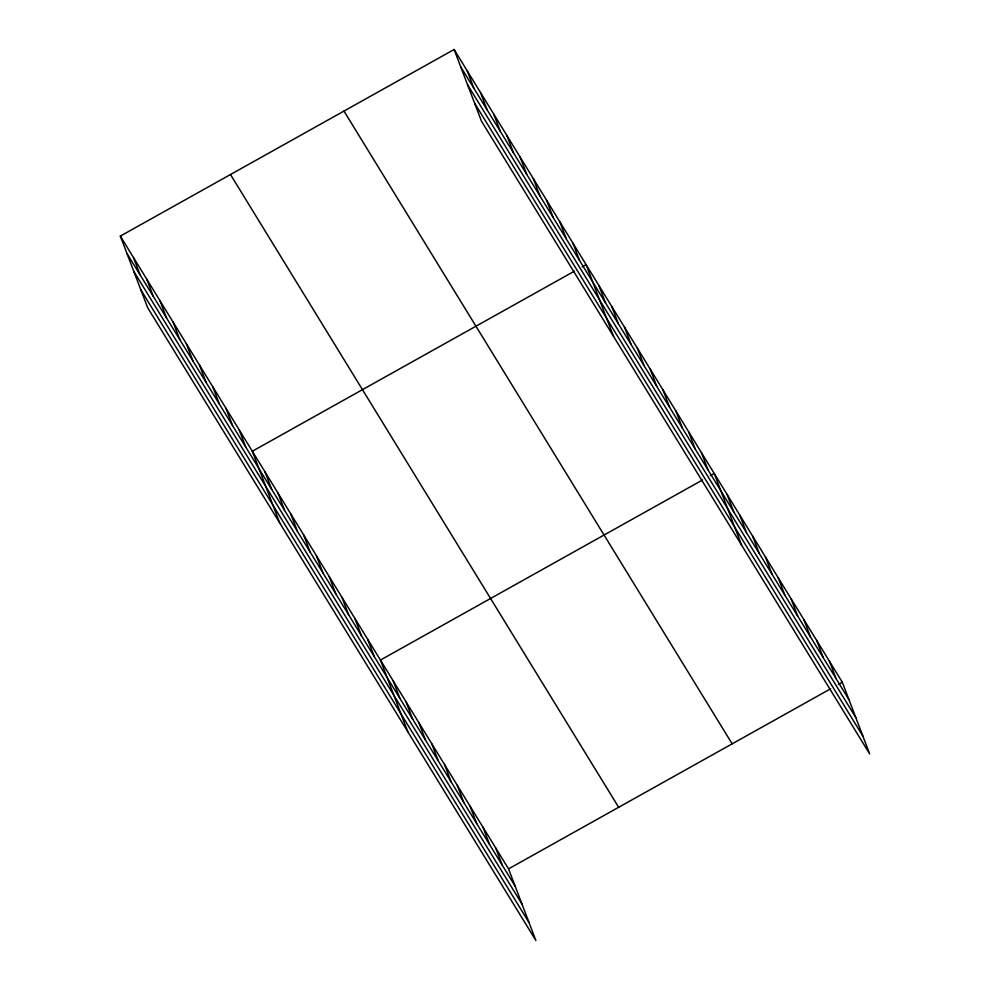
<?xml version="1.0" encoding="UTF-8"?>
<svg xmlns="http://www.w3.org/2000/svg" width="990" height="990" viewBox="0 0 990 990"><rect width="100%" height="100%" fill="white"/><g stroke="black" fill="none" stroke-linecap="round" stroke-linejoin="round"><path stroke-width="1.49" d="M120.334 236.103L508.538 868.874L535.887 940.5L147.683 307.742L120.334 236.103L454.113 49.5L842.317 682.259L869.666 753.897L481.462 121.126L454.113 49.5M574.435 271.161L252.326 451.242L279.675 522.881M582.219 266.817L586.105 264.639L613.454 336.266M702.541 479.977L380.432 660.058L407.781 731.684M710.325 475.621L714.211 473.455L741.56 545.082M508.538 868.874L830.647 688.78M838.431 684.437L842.317 682.259M460.734 66.85L848.937 699.608M467.577 84.756L855.781 717.527M474.631 103.22L862.822 735.978M343.963 111.078L732.167 743.849M230.484 174.525L618.676 807.296M126.955 253.452L515.159 886.223M133.799 271.371L522.002 904.13M140.84 289.822L529.044 922.593M829.509 661.382L836.129 678.732M816.688 640.505L823.321 657.843M803.88 619.616L810.513 636.966M791.072 598.74L797.693 616.089M778.264 577.863L784.884 595.2M765.456 556.974L772.076 574.324M752.635 536.097L759.268 553.447M739.827 515.208L746.46 532.558M727.019 494.332L733.64 511.682M701.403 452.566L708.023 469.916M688.582 431.69L695.215 449.039M675.774 410.813L682.407 428.15M662.966 389.924L669.587 407.274M650.158 369.047L656.778 386.397M637.35 348.158L643.97 365.508M624.529 327.282L631.162 344.631M611.721 306.405L618.354 323.755M598.913 285.516L605.534 302.866M572.901 243.132L579.534 260.469M559.709 221.612L566.33 238.961M546.505 200.104L553.125 217.441M533.313 178.584L539.934 195.933M520.109 157.076L526.73 174.413M506.905 135.556L513.538 152.906M493.713 114.048L500.334 131.385M480.509 92.528L487.142 109.878M467.317 71.02L473.938 88.358M495.718 847.997L502.351 865.334M482.91 827.108L489.543 844.458M470.101 806.231L476.722 823.581M457.293 785.342L463.914 802.692M444.485 764.466L451.106 781.815M431.665 743.589L438.298 760.926M418.857 722.7L425.49 740.05M406.049 701.823L412.669 719.173M393.24 680.947L399.861 698.284M367.612 639.181L374.245 656.531M354.804 618.292L361.437 635.642M341.996 597.416L348.616 614.765M329.187 576.539L335.808 593.889M316.379 555.65L323 573M303.559 534.773L310.192 552.123M290.751 513.897L297.384 531.234M277.942 493.008L284.563 510.357M265.134 472.131L271.755 489.481M239.122 429.734L245.743 447.084M225.918 408.214L232.551 425.564M212.726 386.706L219.347 404.056M199.522 365.186L206.155 382.536M186.33 343.679L192.951 361.028M173.126 322.158L179.759 339.508M159.935 300.651L166.555 318M146.73 279.131L153.351 296.48M133.526 257.623L140.159 274.972"/></g></svg>
